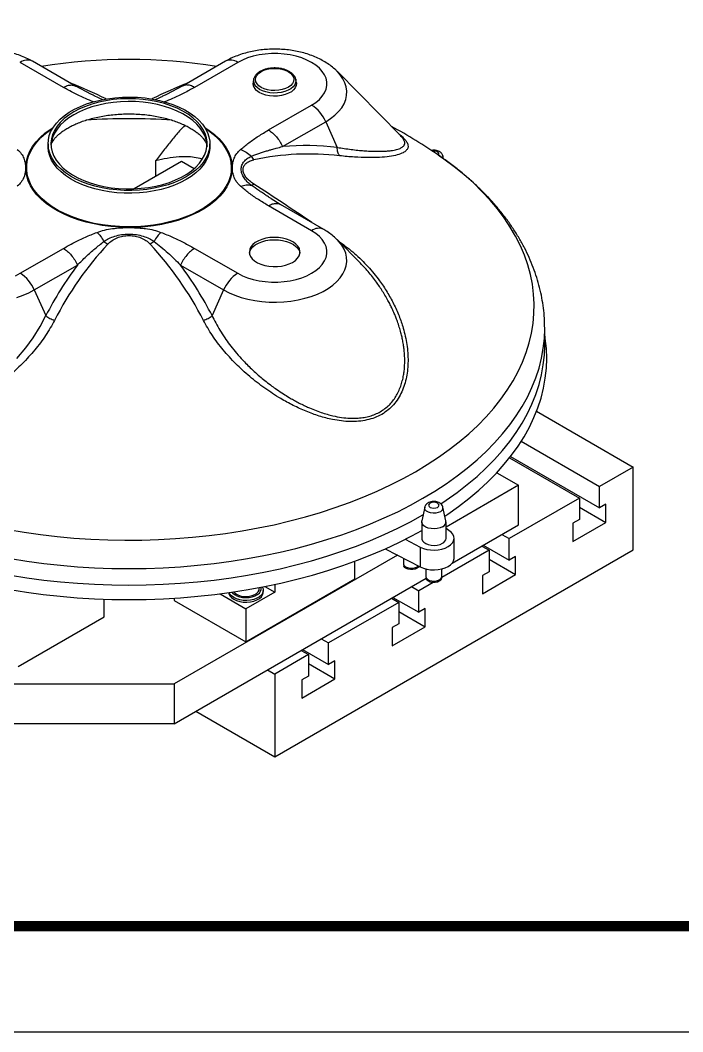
# Model space of a CAD drawing. Extents: x 0 to 2303, y 0 to 1485.
# Drawn here: x 386.6 to 543.4, y 0 to 239.4 of the extents above; entities that cross this region are included whole.
import ezdxf

# ---------------------------------------------------------------- set-up
doc = ezdxf.new("R2010")
doc.units = 0
doc.header["$LTSCALE"] = 10
doc.header["$MEASUREMENT"] = 0
doc.layers.get('0').update_dxf_attribs({"linetype": 'CONTINUOUS'})
doc.layers.add('FI', color=1, linetype='CONTINUOUS')

# ---------------------------------------------------------------- blocks, each defined once
blk = doc.blocks.new('A1G')
blk.add_lwpolyline([(0, 0), (841, 0), (841, 594), (0, 594)], close=True)
at = {"const_width": 1}
blk.add_lwpolyline([(25, 10), (831, 10), (831, 584), (25, 584)], close=True, dxfattribs=at)

msp = doc.modelspace()

# ---------------------------------------------------------------- linework, layer by layer
at = {"layer": 'FI'}
for p, q in [((396.7891, 223.49499), (386.57874, 229.38931)), ((399.67713, 223.7754), (389.4585, 229.67448)), ((435.18549, 229.67448), (424.96684, 223.77538)), ((438.06525, 229.38931), (427.85489, 223.495)), ((441.82698, 225.3996), (441.68643, 224.75382)), ((451.75768, 225.50974), (451.78538, 225.3996)), ((451.92593, 224.75382), (451.78538, 225.3996)), ((461.64634, 227.2188), (461.56739, 227.29794)), ((476.58507, 212.08251), (461.64634, 227.2188)), ((399.5825, 223.8014), (399.65159, 223.75229)), ((403.47484, 221.79191), (399.59339, 223.82004)), ((425.0506, 223.82004), (421.17478, 221.79439)), ((425.06148, 223.8014), (424.9924, 223.75229)), ((441.64618, 224.38248), (441.64618, 224.34329)), ((451.96618, 224.34329), (451.96618, 224.38248)), ((403.4944, 221.78462), (403.31654, 221.86754)), ((421.22231, 221.81702), (421.07502, 221.74774)), ((445.33674, 213.40294), (455.5471, 219.29726)), ((448.67309, 209.47132), (458.88346, 215.36564)), ((458.88346, 215.36564), (461.61495, 209.28408)), ((393.16999, 210.13871), (393.16999, 209.47525)), ((431.474, 209.47525), (431.474, 210.13871)), ((424.74445, 205.9618), (413.54004, 199.49364)), ((418.63504, 206.06776), (418.63504, 202.43492)), ((427.72289, 204.24238), (424.74445, 205.9618)), ((486.62539, 207.27786), (486.63738, 207.23017)), ((486.77823, 206.58301), (486.63738, 207.23017)), ((446.0318, 197.09594), (445.94418, 197.15365)), ((448.14126, 195.79397), (445.98974, 197.12357)), ((455.5471, 189.57472), (445.33673, 195.46904)), ((448.13471, 195.7722), (448.19922, 195.72634)), ((458.42687, 189.85989), (448.20822, 195.75899)), ((461.64634, 187.40421), (461.56626, 187.48448)), ((466.95579, 182.02454), (461.64634, 187.40421)), ((462.17527, 186.95815), (461.88963, 187.1577)), ((386.57874, 179.48267), (396.7891, 185.37699)), ((427.85489, 185.37699), (438.06526, 179.48267)), ((389.91509, 175.55105), (400.12546, 181.44537)), ((424.51853, 181.44537), (434.7289, 175.55105)), ((389.91509, 175.55105), (392.64658, 169.46949)), ((434.7289, 175.55105), (431.99741, 169.46949)), ((510.72199, 166.41672), (510.72195, 166.46973)), ((510.72199, 162.49732), (510.72199, 166.41672)), ((510.81512, 164.40639), (510.722, 165.01229)), ((508.79624, 146.84685), (531.65899, 133.64847)), ((505.17065, 139.73078), (523.68283, 129.04392)), ((502.41369, 135.83607), (518.93107, 126.30079)), ((502.62367, 136.1059), (523.68283, 123.94871)), ((499.3816, 132.29767), (504.50609, 129.33936)), ((531.65899, 133.64847), (523.68283, 129.04392)), ((531.65899, 114.05149), (531.65899, 133.64847)), ((504.50609, 129.33936), (487.36083, 119.44161)), ((504.50609, 119.93281), (504.50609, 129.33936)), ((523.68283, 123.94871), (523.68283, 129.04392)), ((518.93107, 126.30079), (502.29992, 116.69983)), ((518.93107, 126.30079), (518.93107, 121.20558)), ((525.21018, 124.83043), (523.68283, 123.94871)), ((525.21018, 120.5191), (525.21018, 124.83043)), ((482.32427, 124.11333), (481.62329, 120.89253)), ((487.33836, 120.89253), (486.63738, 124.11333)), ((518.93107, 124.14395), (525.21018, 120.5191)), ((481.60083, 120.68527), (481.60083, 116.76588)), ((487.36083, 116.76588), (487.36083, 120.68527)), ((488.81928, 110.87701), (504.50609, 119.93281)), ((518.93107, 121.20558), (517.40372, 120.32386)), ((517.40372, 116.01252), (525.21018, 120.5191)), ((517.40372, 120.32386), (517.40372, 116.01252)), ((488.05345, 118.61648), (487.36083, 119.06208)), ((500.60286, 117.67952), (502.29992, 116.69983)), ((477.71745, 116.54632), (481.27515, 114.70345)), ((489.28083, 112.0626), (489.28083, 116.76588)), ((495.8511, 114.93639), (497.54816, 113.9567)), ((496.1898, 115.13192), (502.29992, 111.60462)), ((502.29992, 111.60462), (502.29992, 116.69983)), ((475.86262, 112.80384), (423.04739, 82.31425)), ((446.80618, 65.067), (531.65899, 114.05149)), ((472.99545, 114.28903), (481.27515, 110.00017)), ((481.27515, 114.70345), (481.27515, 110.00017)), ((497.54816, 113.9567), (486.3609, 107.49843)), ((497.54816, 113.9567), (497.54816, 108.86149)), ((465.81321, 107.15918), (465.81321, 111.35331)), ((477.26601, 112.07689), (477.26601, 110.8079)), ((477.28099, 110.66972), (477.36497, 110.28388)), ((497.54816, 111.79986), (503.82727, 108.175)), ((503.82727, 112.48634), (502.29992, 111.60462)), ((503.82727, 108.175), (503.82727, 112.48634)), ((482.56083, 109.52295), (482.56083, 107.75127)), ((486.40083, 109.48086), (486.53456, 109.55807)), ((486.40083, 107.75127), (486.40083, 109.52295)), ((497.54816, 108.86149), (496.02081, 107.97977)), ((496.02081, 103.66843), (503.82727, 108.175)), ((496.02081, 107.97977), (496.02081, 103.66843)), ((423.04739, 72.9077), (482.64161, 107.31072)), ((440.01795, 92.2679), (465.81321, 107.15918)), ((444.46144, 105.37904), (446.80618, 104.02545)), ((446.80618, 105.86341), (446.80618, 104.02545)), ((479.21995, 105.33543), (480.91701, 104.35574)), ((484.29409, 106.30529), (480.91701, 104.35574)), ((482.5758, 107.61309), (482.65978, 107.22725)), ((486.30188, 107.22724), (486.38585, 107.61309)), ((433.87616, 103.65228), (440.01795, 100.10669)), ((446.80618, 104.02545), (440.01795, 100.10669)), ((443.13796, 104.80933), (443.13796, 105.12247)), ((443.57359, 105.13458), (443.55322, 105.20168)), ((444.09795, 104.02545), (444.09795, 104.41739)), ((480.91701, 99.26053), (480.91701, 104.35574)), ((406.48412, 98.22441), (406.48412, 102.37917)), ((423.04739, 102.61639), (423.04739, 102.0648)), ((423.04739, 102.0648), (440.01795, 92.2679)), ((476.16525, 101.61261), (459.5341, 92.01165)), ((474.46819, 102.5923), (476.16525, 101.61261)), ((474.80689, 102.78783), (480.91701, 99.26053)), ((476.16525, 101.61261), (476.16525, 96.5174)), ((386.11945, 86.46814), (406.48412, 98.22441)), ((440.01795, 100.10669), (440.01795, 92.2679)), ((476.16525, 99.45577), (482.44436, 95.83091)), ((482.44436, 100.14225), (480.91701, 99.26053)), ((482.44436, 95.83091), (482.44436, 100.14225)), ((476.16525, 96.5174), (474.6379, 95.63568)), ((474.6379, 91.32434), (482.44436, 95.83091)), ((474.6379, 95.63568), (474.6379, 91.32434)), ((457.83704, 92.99134), (459.5341, 92.01165)), ((459.5341, 86.91644), (459.5341, 92.01165)), ((454.78234, 89.26852), (446.80618, 84.66398)), ((453.08529, 90.24821), (454.78234, 89.26852)), ((453.42398, 90.44374), (459.5341, 86.91644)), ((454.78234, 89.26852), (454.78234, 84.17331)), ((454.78234, 87.11168), (461.06145, 83.48682)), ((461.06145, 87.79816), (459.5341, 86.91644)), ((461.06145, 83.48682), (461.06145, 87.79816)), ((445.10912, 85.64367), (446.80618, 84.66398)), ((446.80618, 84.66398), (446.80618, 65.067)), ((454.78234, 84.17331), (453.25499, 83.29159)), ((382.31804, 82.31425), (423.04739, 82.31425)), ((423.04739, 82.31425), (423.04739, 72.9077)), ((453.25499, 78.98025), (461.06145, 83.48682)), ((453.25499, 83.29159), (453.25499, 78.98025)), ((428.1358, 75.84518), (446.80618, 65.067)), ((423.04739, 72.9077), (382.31804, 72.9077))]:
    msp.add_line(p, q, dxfattribs=at)
at = {"layer": 'FI', "flags": 128}
for points in [[(455.5471, 219.29726), (456.53697, 219.94228), (457.38495, 220.65148), (458.07866, 221.41451), (458.60799, 222.22026), (458.96523, 223.05696), (459.14516, 223.91242), (459.14516, 224.77416), (458.96523, 225.62962), (458.60799, 226.46632), (458.07866, 227.27206), (457.38495, 228.03509), (456.53697, 228.74429), (455.5471, 229.38931), (454.42977, 229.96076), (453.20127, 230.45028), (451.87951, 230.85075), (450.48377, 231.15633), (449.03441, 231.36256), (447.55255, 231.46643), (446.05981, 231.46643), (444.57795, 231.36256), (443.12858, 231.15633), (441.73285, 230.85075), (440.41109, 230.45028), (439.18259, 229.96076), (438.06525, 229.38931)], [(442.63454, 224.31997), (442.36244, 224.80982), (442.26111, 225.32091), (442.33444, 225.83358), (442.57962, 226.32815), (442.98722, 226.7856), (443.54159, 227.18836), (444.22141, 227.52094), (445.00056, 227.77057), (445.8491, 227.92765), (446.73442, 227.98614), (447.6225, 227.94381), (448.47921, 227.80227), (449.27162, 227.56697), (449.96929, 227.24694), (450.5454, 226.85449), (450.97782, 226.40469), (451.24992, 225.91484), (451.35125, 225.40375), (451.27792, 224.89108), (451.03274, 224.39651), (450.62513, 223.93906), (450.07077, 223.5363), (449.39095, 223.20372), (448.6118, 222.95409), (447.76326, 222.79701), (446.87793, 222.73851), (445.98986, 222.78085), (445.13315, 222.92239), (444.34073, 223.15769), (443.64307, 223.47772), (443.06695, 223.87017), (442.63454, 224.31997)], [(441.82698, 225.3996), (441.84116, 225.45967), (441.87756, 225.58384)], [(451.78538, 225.3996), (451.82073, 225.15108), (451.7712, 224.61724), (451.55259, 224.09774), (451.17234, 223.61027), (450.64341, 223.17144), (449.98381, 222.79619), (449.216, 222.4973), (448.36612, 222.28494), (447.46313, 222.16635), (446.53776, 222.14557), (445.62153, 222.2233), (444.74564, 222.3969), (443.93992, 222.66045), (443.23181, 223.00498), (442.64542, 223.41876), (442.20072, 223.88769)], [(458.88346, 215.36564), (460.04333, 216.10676), (461.06737, 216.91182), (461.94507, 217.77256), (462.66743, 218.68014), (463.22703, 219.62526), (463.61813, 220.59821), (463.83672, 221.589), (463.88055, 222.58748), (463.74917, 223.5834), (463.44394, 224.56653), (462.96798, 225.5268), (462.32617, 226.45434), (461.64634, 227.2188)], [(451.92593, 224.75382), (451.96228, 224.49829), (451.91135, 223.94938), (451.68656, 223.41521), (451.29559, 222.91399), (450.75173, 222.46277), (450.07351, 222.07693), (449.28402, 221.7696), (448.41016, 221.55125), (447.48167, 221.42931), (446.53018, 221.40794), (445.58809, 221.48786), (444.68748, 221.66636), (443.85902, 221.93735), (443.13092, 222.29161), (442.52798, 222.71707), (442.07073, 223.19924)], [(425.8645, 202.32079), (424.53686, 201.62306), (423.10187, 201.00017), (421.57214, 200.45758), (419.96112, 200.00007), (418.28298, 199.63167), (416.55244, 199.3556), (414.78473, 199.17429), (412.99538, 199.08933), (411.20011, 199.10148), (409.41469, 199.21063), (407.65483, 199.41581), (405.93598, 199.71522), (404.27326, 200.10624), (402.68126, 200.58542), (401.17398, 201.14856), (399.76468, 201.7907), (398.46574, 202.50621), (397.28856, 203.28879), (396.24349, 204.13157), (395.33972, 205.02713), (394.5852, 205.96763), (393.98655, 206.94477), (393.54903, 207.94998), (393.27648, 208.97443), (393.17131, 210.00911), (393.23444, 211.04493), (393.46531, 212.07278), (393.86189, 213.08364), (394.4207, 214.06862), (395.13682, 215.01906), (396.00397, 215.92662), (397.01453, 216.7833), (398.1596, 217.5816), (399.42914, 218.31449), (400.81198, 218.97553), (402.29597, 219.55891), (403.86806, 220.0595), (405.51446, 220.47291), (407.22067, 220.79551), (408.97172, 221.02445), (410.75221, 221.15773), (412.5465, 221.19417), (414.33881, 221.13345), (416.1134, 220.97612), (417.85467, 220.72354), (419.54732, 220.37795), (421.17647, 219.94237), (422.72781, 219.42063), (424.1877, 218.81733), (425.54331, 218.13776), (426.78274, 217.38789), (427.89508, 216.57432), (428.87057, 215.70419), (429.70063, 214.78515), (430.37796, 213.82528), (430.89662, 212.83301), (431.25204, 211.81706), (431.44111, 210.78637), (431.46215, 209.74998), (431.315, 208.71701), (431.00092, 207.69653), (430.5227, 206.69751), (429.88453, 205.72874), (429.09202, 204.79872), (428.15214, 203.91563), (427.07314, 203.08722), (425.8645, 202.32079)], [(399.25466, 217.68232), (398.05448, 216.91904), (396.98752, 216.09246), (396.06373, 215.21028), (395.29174, 214.28076), (394.67875, 213.31256), (394.2305, 212.31473), (393.95116, 211.29657), (393.84335, 210.26762), (393.90806, 209.23745), (394.1447, 208.2157), (394.55106, 207.21191), (395.12333, 206.23544), (395.85619, 205.29542), (396.74279, 204.40061), (397.77484, 203.55938), (398.94272, 202.77959), (400.23552, 202.0685), (401.64116, 201.43276), (403.14653, 200.8783), (404.73757, 200.41031), (406.39942, 200.03315), (408.11657, 199.75035), (409.87298, 199.56453), (411.65226, 199.47744), (413.43779, 199.4899), (415.2129, 199.60178), (416.96103, 199.81204), (418.66583, 200.11872), (420.31141, 200.51895), (421.8824, 201.009), (423.36412, 201.58429), (424.74274, 202.23945), (426.0054, 202.96837), (427.14029, 203.76423), (428.13683, 204.61961), (428.98572, 205.52652), (429.67901, 206.47649), (430.21025, 207.46066), (430.57448, 208.46983), (430.76828, 209.49458), (430.78985, 210.52534), (430.639, 211.5525), (430.31713, 212.56646), (429.82724, 213.55774), (429.1739, 214.51711), (428.36323, 215.4356), (427.40278, 216.30463), (426.30153, 217.11609), (425.06976, 217.8624), (423.71896, 218.5366), (422.26175, 219.1324), (420.71174, 219.64422), (419.08339, 220.06729), (417.39192, 220.39766), (415.65311, 220.63224), (413.8832, 220.76885), (412.09871, 220.80621), (410.3163, 220.74397), (408.55262, 220.58271), (406.82414, 220.32394), (405.14699, 219.97007), (403.53683, 219.52441), (402.00869, 218.99112), (400.57684, 218.37517), (399.25466, 217.68232)], [(430.79306, 209.80698), (430.78985, 209.86189), (430.639, 210.88904), (430.31713, 211.903), (429.82724, 212.89429), (429.1739, 213.85365), (428.36323, 214.77214), (427.40278, 215.64117), (426.30153, 216.45263), (425.06976, 217.19894), (423.71896, 217.87315), (422.26175, 218.46894), (420.71174, 218.98076), (419.08339, 219.40383), (417.39192, 219.7342), (415.65311, 219.96878), (413.8832, 220.10539), (412.09871, 220.14275), (410.3163, 220.08051), (408.55262, 219.91925), (406.82414, 219.66048), (405.14699, 219.30661), (403.53683, 218.86095), (402.00869, 218.32766), (400.57684, 217.71171), (399.25466, 217.01887)], [(399.25466, 217.01887), (398.05448, 216.25558), (396.98752, 215.429), (396.06373, 214.54683), (395.29174, 213.6173), (394.67875, 212.6491), (394.2305, 211.65127), (393.95116, 210.63312), (393.85093, 209.80698)], [(430.25093, 214.0264), (431.31737, 213.31592), (432.53789, 212.36718), (433.61662, 211.36281), (434.54598, 210.30986), (435.31945, 209.2157), (435.93161, 208.08802), (436.37817, 206.93472), (436.65599, 205.76389), (436.76313, 204.58375), (436.69883, 203.40258), (436.46354, 202.22865), (436.05892, 201.0702), (435.4878, 199.93537), (434.75419, 198.8321), (433.86323, 197.76814), (432.82118, 196.75095), (431.63534, 195.78766), (430.31403, 194.88504), (428.86652, 194.04941), (427.30296, 193.28663), (425.63432, 192.60206), (423.87231, 192.0005), (422.02927, 191.48616), (420.11815, 191.06266), (418.15234, 190.73296), (416.14564, 190.49937), (414.11212, 190.36354), (412.06604, 190.32642), (410.02175, 190.38827), (407.9936, 190.54865), (405.99582, 190.80645), (404.0424, 191.15984), (402.14706, 191.60636), (400.32309, 192.14287), (398.58328, 192.7656), (396.93985, 193.4702), (395.4043, 194.25171), (393.98742, 195.10466), (392.69915, 196.02305), (391.54852, 197.00047), (390.54359, 198.03003), (389.69143, 199.10453), (388.998, 200.21642), (388.46817, 201.35792), (388.10566, 202.521), (387.91301, 203.69751), (387.89158, 204.87921), (388.0415, 206.05779), (388.36174, 207.225), (388.85004, 208.37265), (389.50298, 209.49269), (390.31597, 210.57725), (391.28333, 211.61874), (392.39825, 212.60985), (393.65293, 213.54362), (394.39306, 214.0264)], [(430.40956, 213.7733), (431.14881, 213.27098), (432.3585, 212.33066), (433.42766, 211.3352), (434.34877, 210.29159), (435.11538, 209.20714), (435.72211, 208.08947), (436.16471, 206.9464), (436.44006, 205.78597), (436.54625, 204.6163), (436.48252, 203.4456), (436.24932, 202.28209), (435.84829, 201.13393), (435.28224, 200.00916), (434.55514, 198.91568), (433.67209, 197.86116), (432.63928, 196.853), (431.46396, 195.89826), (430.15438, 195.00365), (428.71971, 194.17543), (427.17003, 193.41943), (425.51619, 192.74093), (423.76981, 192.1447), (421.94313, 191.63493), (420.04897, 191.21518), (418.10061, 190.88841), (416.11171, 190.6569), (414.09623, 190.52228), (412.06831, 190.48548), (410.04217, 190.54678), (408.03201, 190.70574), (406.05195, 190.96125), (404.11587, 191.31151), (402.23735, 191.75406), (400.42956, 192.28581), (398.7052, 192.90302), (397.07634, 193.60136), (395.55442, 194.37594), (394.15012, 195.22132), (392.87327, 196.13157), (391.73285, 197.1003), (390.73684, 198.12073), (389.89224, 199.1857), (389.20497, 200.28772), (388.67984, 201.41909), (388.32055, 202.57185), (388.12961, 203.73792), (388.10837, 204.90913), (388.25696, 206.07726), (388.57435, 207.23411), (389.05832, 208.37157), (389.70546, 209.48167), (390.51125, 210.55661), (391.47002, 211.58886), (392.57505, 212.57117), (393.81859, 213.49666), (394.23444, 213.7733)], [(425.8645, 201.65733), (424.53686, 200.9596), (423.10187, 200.33671), (421.57214, 199.79412), (419.96112, 199.33662), (418.28298, 198.96821), (416.55244, 198.69214), (414.78473, 198.51083), (412.99538, 198.42588), (411.20011, 198.43803), (409.41469, 198.54717), (407.65483, 198.75235), (405.93598, 199.05177), (404.27326, 199.44278), (402.68126, 199.92197), (401.17398, 200.4851), (399.76468, 201.12725), (398.46574, 201.84275), (397.28856, 202.62533), (396.24349, 203.46811), (395.33972, 204.36368), (394.5852, 205.30417), (393.98655, 206.28131), (393.54903, 207.28652), (393.27648, 208.31097), (393.17131, 209.34565), (393.17, 209.47631)], [(431.47398, 209.48596), (431.46215, 209.08652), (431.315, 208.05355), (431.00092, 207.03307), (430.5227, 206.03405), (429.88453, 205.06528), (429.09202, 204.13526), (428.15214, 203.25217), (427.07314, 202.42376), (425.8645, 201.65733)], [(485.69257, 207.83684), (485.52388, 208.09575), (485.1964, 208.29769), (484.75998, 208.41192), (484.28106, 208.42103), (484.1279, 208.40057)], [(383.64278, 118.85839), (387.50021, 118.21143), (391.40119, 117.65829), (395.33886, 117.19994), (399.30632, 116.83718), (403.29664, 116.57065), (407.30276, 116.40082), (411.31771, 116.32798), (415.33441, 116.35226), (419.34583, 116.47363), (423.34493, 116.69186), (427.32468, 117.00657), (431.27812, 117.41721), (435.1983, 117.92307), (439.07836, 118.52325), (442.91147, 119.2167), (446.69092, 120.00221), (450.41006, 120.87839), (454.0624, 121.84371), (457.64151, 122.89648), (461.1411, 124.03485), (464.55505, 125.25682), (467.87738, 126.56025), (471.10223, 127.94284), (474.22397, 129.40219), (477.23711, 130.93572), (480.13636, 132.54074), (482.91665, 134.21445), (485.57309, 135.9539), (488.10102, 137.75604), (490.49601, 139.61771), (492.75385, 141.53564), (494.8706, 143.50647), (496.84252, 145.52675), (498.66617, 147.59292), (500.33833, 149.70137), (501.85609, 151.84839), (503.21678, 154.03022), (504.418, 156.24302), (505.45766, 158.48293), (506.33392, 160.746), (507.04526, 163.02827), (507.59042, 165.32574), (507.96844, 167.63437), (508.17867, 169.95011), (508.22074, 172.26891), (508.09456, 174.58668), (507.80037, 176.89937), (507.33868, 179.20293), (506.71029, 181.4933), (505.91632, 183.76647), (504.95815, 186.01845), (503.83746, 188.2453), (502.55622, 190.4431), (501.11669, 192.608), (499.52138, 194.7362), (497.77308, 196.82397), (495.87488, 198.86764), (493.8301, 200.86363), (491.64233, 202.80844), (489.3154, 204.69866), (486.8534, 206.53096), (485.80343, 207.26645)], [(485.5803, 207.40564), (485.67678, 207.56036), (485.69257, 207.83684)], [(486.63738, 207.23017), (486.63813, 206.92079), (486.5715, 206.73065)], [(438.06526, 179.48267), (439.18259, 178.91123), (440.41109, 178.4217), (441.73285, 178.02123), (443.12858, 177.71565), (444.57795, 177.50943), (446.05981, 177.40555), (447.55255, 177.40555), (449.03441, 177.50943), (450.48377, 177.71565), (451.87951, 178.02123), (453.20127, 178.4217), (454.42977, 178.91123), (455.5471, 179.48267), (456.53697, 180.12769), (457.38495, 180.83689), (458.07866, 181.59992), (458.60799, 182.40567), (458.96523, 183.24237), (459.14516, 184.09783), (459.14516, 184.95957), (458.96523, 185.81503), (458.60799, 186.65173), (458.07866, 187.45747), (457.38495, 188.2205), (456.53697, 188.9297), (455.5471, 189.57472)], [(434.7289, 175.55105), (436.0127, 174.88147), (437.40726, 174.2903), (438.89827, 173.78361), (440.47041, 173.36661), (442.10758, 173.04356), (443.79296, 172.81778), (445.50926, 172.69159), (447.23885, 172.66629), (448.96402, 172.74213), (450.66705, 172.91834), (452.33045, 173.19311), (453.93717, 173.56361), (455.47071, 174.02605), (456.91535, 174.57568), (458.25625, 175.20687), (459.47966, 175.91313), (460.57302, 176.68721), (461.52511, 177.52118), (462.32617, 178.40648), (462.96797, 179.33402), (463.44394, 180.29428), (463.74917, 181.27742), (463.88055, 182.27333), (463.83672, 183.27181), (463.61813, 184.26261), (463.22703, 185.23556), (462.66743, 186.18067), (461.94507, 187.08825), (461.64634, 187.40421)], [(451.04882, 182.07947), (451.7048, 182.52862), (452.21986, 183.03531), (452.57918, 183.58496), (452.77242, 184.16176), (452.79402, 184.74912), (452.64336, 185.33014), (452.32477, 185.88809), (451.84743, 186.40695), (451.22506, 186.87177), (450.47557, 187.26918), (449.62051, 187.58775), (448.68449, 187.81832), (447.69443, 187.95426), (446.67883, 187.99164), (445.66688, 187.92941), (444.68771, 187.76934), (443.76949, 187.51604), (442.93863, 187.17681), (442.21902, 186.76139), (441.63138, 186.28174), (441.19261, 185.75166), (440.91534, 185.1864), (440.80753, 184.60221), (440.87229, 184.01592), (441.10776, 183.44437), (441.50716, 182.90402), (442.05901, 182.4104), (442.74742, 181.97773), (443.5526, 181.61844), (444.45138, 181.34288), (445.41789, 181.15896), (446.42435, 181.07199), (447.4418, 181.08446), (448.44095, 181.19601), (449.39308, 181.40344), (450.27078, 181.70078), (451.04882, 182.07947)], [(440.82503, 184.25434), (440.91534, 184.63768), (441.19261, 185.20295), (441.63138, 185.73303), (442.21902, 186.21267), (442.93863, 186.62809), (443.76949, 186.96733), (444.68771, 187.22062), (445.66688, 187.38069), (446.67883, 187.44293), (447.69443, 187.40554), (448.68449, 187.26961), (449.62051, 187.03904), (450.47557, 186.72046), (451.22506, 186.32305), (451.84743, 185.85823), (452.32477, 185.33938), (452.64336, 184.78142), (452.78732, 184.25434)], [(385.4614, 178.91123), (386.57874, 179.48267)], [(385.74573, 173.78361), (387.23673, 174.2903), (388.63128, 174.88147), (389.91509, 175.55105)], [(385.74421, 159.32002), (387.87258, 161.81331), (389.66672, 164.24645), (391.32561, 166.89931), (392.64658, 169.46949), (392.64658, 169.46949)], [(481.9013, 126.24944), (484.71723, 127.94366), (487.40947, 129.70362), (489.97342, 131.5263), (492.40471, 133.40859), (494.69918, 135.34727), (496.8529, 137.33903), (498.86221, 139.38047), (500.72367, 141.46811), (502.43409, 143.59836), (503.99056, 145.76761), (505.39041, 147.97213), (506.63126, 150.20816), (507.71098, 152.47189), (508.62773, 154.75944), (509.37995, 157.0669), (509.96634, 159.39034), (510.38591, 161.72579), (510.63794, 164.06925), (510.72199, 166.41672)], [(487.09502, 122.01059), (487.77575, 122.46962), (490.35221, 124.30119), (492.79536, 126.19266), (495.10102, 128.14079), (497.26525, 130.14228), (499.28436, 132.19368), (501.15489, 134.29149), (502.87366, 136.43214), (504.43772, 138.61197), (505.84441, 140.82724), (507.09131, 143.07418), (508.17629, 145.34895), (509.09752, 147.64766), (509.8534, 149.96638), (510.44266, 152.30115), (510.86427, 154.64799), (511.11753, 157.00288), (511.20199, 159.36181), (511.11753, 161.72073), (510.86427, 164.07562), (510.81512, 164.40639)], [(486.14518, 124.93946), (487.40947, 125.78422), (489.97342, 127.6069), (492.40471, 129.48919), (494.69918, 131.42787), (496.8529, 133.41963), (498.86221, 135.46108), (500.72367, 137.54871), (502.43409, 139.67897), (503.99056, 141.84821), (505.39041, 144.05273), (506.63126, 146.28877), (507.71098, 148.55249), (508.62773, 150.84004), (509.37995, 153.14751), (509.96634, 155.47095), (510.38591, 157.80639), (510.63794, 160.14985), (510.72199, 162.49732)], [(384.24491, 111.97314), (388.16622, 111.34983), (392.1288, 110.8206), (396.12588, 110.38635), (400.15064, 110.04784), (404.19619, 109.80562), (408.25561, 109.66013), (412.32199, 109.61161), (416.38837, 109.66013), (420.44781, 109.80562), (424.49335, 110.04784), (428.5181, 110.38635), (432.51519, 110.8206), (436.47777, 111.34983), (440.39908, 111.97314), (444.27243, 112.68946), (448.09118, 113.49758), (451.84882, 114.39611), (455.53894, 115.38352), (459.15522, 116.45811), (462.69149, 117.61806), (466.14169, 118.86138), (469.49995, 120.18595), (472.76053, 121.5895), (475.91784, 123.06964), (478.9665, 124.62384), (481.9013, 126.24944)], [(485.34922, 124.10336), (485.61544, 124.33336), (485.70892, 124.60467), (485.61544, 124.87598), (485.34922, 125.10598), (484.9508, 125.25967), (484.48083, 125.31363), (484.01085, 125.25967), (483.61243, 125.10598), (483.34621, 124.87598), (483.25273, 124.60467), (483.34622, 124.33336), (483.61243, 124.10336), (484.01085, 123.94967), (484.48083, 123.8957), (484.9508, 123.94967), (485.34922, 124.10336)], [(384.24491, 108.05374), (388.16622, 107.43043), (392.1288, 106.9012), (396.12588, 106.46696), (400.15064, 106.12844), (404.19619, 105.88623), (408.25561, 105.74074), (412.32199, 105.69221), (416.38837, 105.74074), (420.44781, 105.88623), (424.49335, 106.12844), (428.5181, 106.46696), (432.51519, 106.9012), (436.47777, 107.43043), (440.39908, 108.05374), (444.27243, 108.77007), (448.09118, 109.57819), (451.84882, 110.47672), (455.53894, 111.46412), (459.15522, 112.53872), (462.69149, 113.69867), (466.14169, 114.94199), (469.49995, 116.26655), (472.76053, 117.67011), (475.91784, 119.15025), (478.9665, 120.70444), (481.9013, 122.33004), (481.94117, 122.35307)], [(486.01773, 123.06968), (485.52248, 122.85565), (484.94284, 122.73084), (484.32577, 122.70537), (483.72126, 122.78128), (483.17829, 122.95244), (482.74084, 123.20497), (482.44436, 123.51842), (482.31285, 123.8674), (482.32427, 124.11333)], [(486.5173, 119.50964), (485.94687, 119.25421), (485.28432, 119.0887), (484.57129, 119.0235), (483.85258, 119.06272), (483.17333, 119.2039), (482.57625, 119.43815), (482.09884, 119.75076), (481.77109, 120.12209), (481.61361, 120.52881), (481.62329, 120.89253)], [(384.10795, 104.65265), (388.04839, 104.0263), (392.03031, 103.49449), (396.04688, 103.05812), (400.09126, 102.71795), (404.15655, 102.47456), (408.23578, 102.32836), (412.32199, 102.2796), (416.40821, 102.32836), (420.48744, 102.47456), (424.55272, 102.71795), (428.59711, 103.05812), (432.61369, 103.49449), (436.5956, 104.02629), (440.53604, 104.65265), (444.42828, 105.37247), (448.26567, 106.18453), (452.04164, 107.08744), (455.74975, 108.07967), (459.38367, 109.1595), (462.93719, 110.32511), (466.40423, 111.57449), (469.77887, 112.90552), (473.05535, 114.31592), (476.22807, 115.80328), (479.2916, 117.36506), (481.60083, 118.63254)], [(481.27515, 114.70345), (482.00586, 114.39165), (482.82528, 114.16493), (483.70402, 114.03142), (484.6106, 113.99591), (485.51254, 114.05966), (486.37749, 114.22039), (487.17448, 114.47235), (487.87494, 114.8065), (488.45376, 115.21086), (488.89021, 115.67095), (489.16864, 116.17029), (489.27907, 116.69096), (489.21755, 117.21432), (488.98628, 117.72161), (488.59356, 118.19464), (488.05345, 118.61648)], [(481.60083, 116.76588), (481.61361, 116.60941), (481.77109, 116.2027), (482.09884, 115.83136), (482.57625, 115.51875), (483.17333, 115.2845), (483.85258, 115.14333), (484.57129, 115.10411), (485.28432, 115.1693), (485.94687, 115.33482), (486.5173, 115.59025)], [(477.26601, 110.8079), (477.29145, 110.62808), (477.46743, 110.31369), (477.79612, 110.04322), (478.2483, 109.84069), (478.78381, 109.7241), (479.35505, 109.70381), (479.91127, 109.78162), (480.40305, 109.95063), (480.78669, 110.1958), (480.82689, 110.23237)], [(480.96694, 110.15983), (480.8501, 109.96904), (480.52942, 109.69405), (480.07724, 109.48973), (479.53782, 109.37607), (478.96396, 109.36421), (478.41183, 109.4553), (477.93549, 109.64043), (477.58156, 109.90147), (477.38468, 110.21287), (477.36497, 110.28388)], [(481.27515, 110.00017), (482.00586, 109.68837), (482.82528, 109.46166), (483.70402, 109.32815), (484.6106, 109.29263), (485.51254, 109.35639), (486.37749, 109.51712), (487.17448, 109.76908), (487.87494, 110.10322), (488.45376, 110.50759), (488.89021, 110.96768), (489.16864, 111.46701), (489.27907, 111.98768), (489.28083, 112.0626)], [(482.56083, 107.75127), (482.5729, 107.62716), (482.72103, 107.30803), (483.02552, 107.02828), (483.45933, 106.81276), (483.98389, 106.68064), (484.55262, 106.64365), (485.11496, 106.70507), (485.62096, 106.85945), (486.02566, 107.09308), (486.29308, 107.38519), (486.39949, 107.70982), (486.40083, 107.75127)], [(486.30188, 107.22724), (486.29359, 107.19358), (486.11615, 106.87831), (485.77863, 106.61013), (485.31407, 106.41528), (484.76794, 106.31284), (484.19372, 106.31284), (483.64759, 106.41528), (483.18303, 106.61013), (482.84551, 106.87831), (482.66806, 107.19358), (482.65978, 107.22725)], [(435.94117, 103.932), (435.98823, 103.65684), (436.20904, 103.18123), (436.59633, 102.74251), (437.13315, 102.35987), (437.79606, 102.05002), (438.55607, 101.8265), (439.37997, 101.69909), (440.23176, 101.67336), (441.0742, 101.75042), (441.87048, 101.9269), (442.5858, 102.19511), (443.18888, 102.54331), (443.65339, 102.95629), (443.959, 103.416), (444.09237, 103.90234), (444.09795, 104.02545)], [(443.83102, 105.25533), (444.04768, 104.786), (444.09237, 104.29428), (443.959, 103.80794), (443.65339, 103.34823), (443.18888, 102.93526), (442.5858, 102.58705), (441.87048, 102.31884), (441.0742, 102.14236), (440.23176, 102.0653), (439.37997, 102.09103), (438.55607, 102.21844), (437.79606, 102.44196), (437.13315, 102.75181), (436.59633, 103.13445), (436.20904, 103.57317), (436.02142, 103.94341)], [(436.67513, 104.03794), (436.82834, 103.8457), (437.26174, 103.4724), (437.82403, 103.16161), (438.4889, 102.92787), (439.22526, 102.7821), (439.9987, 102.73112), (440.77303, 102.77732), (441.51206, 102.91853), (442.18122, 103.14816), (442.74923, 103.45546), (443.18953, 103.82606), (443.48153, 104.24264), (443.61158, 104.68572), (443.57359, 105.13458)], [(440.0969, 103.00877), (440.81406, 103.06781), (441.48831, 103.22075), (442.08329, 103.45932), (442.56692, 103.77067), (442.91314, 104.13801), (443.10328, 104.54155), (443.13796, 104.80933)]]:
    msp.add_lwpolyline(points, dxfattribs=at)
at = {"layer": 'FI'}
for centre, radius, start, end in [((388.25454, 227.14987), 2.79704, 64.5146304, 126.8079144), ((412.32199, 100.5114), 129.6, 80.7958531, 99.2041469), ((436.38946, 227.14989), 2.79702, 53.1918883, 115.4862769), ((443.62053, 225.04082), 1.82909, 168.6879858, 219.0824816), ((350.17909, 105.4139), 128.51223, 63.8173347, 68.0273336), ((474.46416, 105.41555), 128.51042, 111.9726368, 116.182695), ((443.53061, 224.38492), 1.88072, 168.6879592, 219.082528), ((450.88037, 211.95568), 8.69926, 23.0779326, 57.557616), ((412.32198, 46.38539), 169.66791, 86.5478079, 93.443979), ((412.32199, 100.5114), 129.6, 55.4596593, 61.3584799), ((454.19662, 143.89586), 65.80767, 83.5274401, 94.814756), ((454.93954, 144.09152), 63.6182, 83.4692271, 101.8631785), ((114.20262, -309.47649), 606.23838, 55.72283099, 57.28380677), ((457.22289, 187.33533), 2.79699, 64.5094958, 126.8082418), ((466.65479, 131.52492), 80.82403, 137.2229318, 152.8968566), ((357.98927, 131.52494), 80.82397, 27.1031472, 42.7770838), ((468.5317, 130.40283), 85.35077, 143.2708818, 152.7599939), ((356.11309, 130.40332), 85.34984, 27.23996, 36.7291762), ((381.91201, 172.14109), 8.69926, 23.0779326, 57.557616), ((442.73199, 172.14108), 8.69928, 122.4423869, 156.9220372), ((485.66701, 123.98369), 0.97899, 290.9926704, 7.6094794), ((486.02392, 120.73777), 1.32352, 291.8870075, 6.7151014), ((485.97812, 116.86755), 1.38644, 292.885788, 355.7944097), ((439.71953, 106.51067), 3.52218, 223.0231556, 276.1505538)]:
    msp.add_arc(centre, radius, start, end, dxfattribs=at)
for points, knots in [([(389.4585, 229.67448), (389.20346, 229.81666), (388.50442, 230.20635), (387.29138, 230.76245), (385.80851, 231.31558), (384.2625, 231.76631), (382.66889, 232.11571), (381.0409, 232.36306), (379.39094, 232.5087), (377.73034, 232.55286), (376.07018, 232.49558), (374.42136, 232.33666), (372.79459, 232.07558), (371.20033, 231.71136), (369.64908, 231.2424), (368.15247, 230.66638), (366.72268, 229.98189), (365.38025, 229.18528), (364.15576, 228.308), (363.44581, 227.64047), (363.10317, 227.31829)], [0, 0, 0, 0, 0.032695533, 0.089613624, 0.146525539, 0.2033568, 0.259981902, 0.316383897, 0.372612452, 0.42875447, 0.484916297, 0.54119204, 0.597684818, 0.654512849, 0.711782297, 0.769567662, 0.82787506, 0.886586603, 0.945262376, 1, 1, 1, 1]), ([(461.53436, 227.31122), (461.44267, 227.40778), (461.03783, 227.83415), (460.20505, 228.50857), (459.03416, 229.33441), (457.73997, 230.07405), (456.34688, 230.72724), (454.86972, 231.2843), (453.32745, 231.74159), (451.73628, 232.09716), (450.11006, 232.3508), (448.46111, 232.50268), (446.80085, 232.55307), (445.14034, 232.50202), (443.49052, 232.34935), (441.86208, 232.09461), (440.26558, 231.73669), (438.71115, 231.27445), (437.21163, 230.70422), (436.0434, 230.15598), (435.38767, 229.78796), (435.18549, 229.67448)], [0, 0, 0, 0, 0.015578238, 0.068783665, 0.123453368, 0.179303249, 0.235909124, 0.292817245, 0.349654779, 0.406290298, 0.462701464, 0.51893488, 0.575075727, 0.631229489, 0.687492231, 0.743964544, 0.800765034, 0.85800118, 0.915750069, 0.974023416, 1, 1, 1, 1]), ([(451.74151, 225.52686), (451.73526, 225.56188), (451.69667, 225.778), (451.48328, 226.15186), (451.10713, 226.62911), (450.5886, 227.05634), (449.95515, 227.42427), (449.22199, 227.71906), (448.41582, 227.93136), (447.56248, 228.05555), (446.68739, 228.08894), (445.81586, 228.03084), (444.97295, 227.88249), (444.1825, 227.64684), (443.46782, 227.32788), (442.84783, 226.93132), (442.35484, 226.46219), (442.02896, 226.01661), (441.938, 225.71683), (441.90605, 225.61153)], [0, 0, 0, 0, 0.011422728, 0.070496896, 0.130967985, 0.193383006, 0.257160512, 0.321421849, 0.385592416, 0.449604182, 0.513517633, 0.577436135, 0.64145267, 0.705677169, 0.770229054, 0.83517977, 0.900383877, 0.965010105, 1, 1, 1, 1]), ([(396.7891, 223.49499), (397.11572, 223.65826), (397.76895, 223.9848), (398.67818, 224.08023), (399.29818, 224.015), (399.5471, 223.828), (399.5825, 223.8014)], [0, 0, 0, 0, 0.315874894, 0.631749898, 0.947625022, 1, 1, 1, 1]), ([(403.94961, 220.02878), (403.2998, 220.2902), (401.69004, 220.9378), (399.2992, 222.09922), (397.62291, 223.03134), (396.7891, 223.49499)], [0, 0, 0, 0, 0.253848689, 0.628853654, 1, 1, 1, 1]), ([(427.85489, 223.495), (427.02432, 223.03345), (425.3509, 222.10354), (422.96377, 220.941), (421.35093, 220.29266), (420.69843, 220.03037)], [0, 0, 0, 0, 0.369786342, 0.745037739, 1, 1, 1, 1]), ([(427.85489, 223.495), (427.52827, 223.65826), (426.87504, 223.9848), (425.96581, 224.08023), (425.34581, 224.01499), (425.09689, 223.828), (425.06148, 223.8014)], [0, 0, 0, 0, 0.315873392, 0.631747087, 0.94762037, 1, 1, 1, 1]), ([(406.14363, 220.57115), (405.67526, 220.78045), (404.76948, 221.18521), (403.90962, 221.58943), (403.4944, 221.78462)], [0, 0, 0, 0, 0.517096671, 1, 1, 1, 1]), ([(421.07502, 221.74774), (421.06787, 221.74438), (420.9239, 221.67664), (420.53282, 221.49409), (419.68948, 221.10285), (418.95919, 220.77628), (418.48587, 220.56462)], [0, 0, 0, 0, 0.008539024, 0.172039119, 0.463370027, 1, 1, 1, 1]), ([(397.82286, 213.85424), (397.99935, 213.95367), (398.51276, 214.24291), (399.4536, 214.70395), (400.67525, 215.21791), (402.00197, 215.68872), (403.42152, 216.10846), (404.92252, 216.46972), (406.49177, 216.76638), (408.11534, 216.99342), (409.77859, 217.1471), (411.46639, 217.2248), (413.16334, 217.22514), (414.85365, 217.14796), (416.52155, 216.99433), (418.15146, 216.76661), (419.72838, 216.46839), (421.23785, 216.1045), (422.6661, 215.68112), (424.00035, 215.20572), (425.22902, 214.68713), (426.34209, 214.1355), (427.33146, 213.56226), (428.1914, 212.97995), (428.91896, 212.402), (429.51403, 211.84271), (429.98036, 211.31637), (430.3261, 210.83613), (430.56447, 210.41175), (430.71169, 210.04698), (430.78991, 209.73901), (430.7969, 209.56745), (430.80058, 209.47728)], [0, 0, 0, 0, 0.017092799, 0.049723427, 0.082578788, 0.115703057, 0.149086727, 0.182706479, 0.21653051, 0.250522291, 0.28464267, 0.318851069, 0.353106531, 0.387367795, 0.42158013, 0.455702402, 0.489694012, 0.523515472, 0.557129304, 0.590501961, 0.623606664, 0.656427968, 0.688968338, 0.721257764, 0.75336769, 0.785431117, 0.817599962, 0.850176296, 0.883660834, 0.918885641, 0.957363477, 1, 1, 1, 1]), ([(393.90438, 209.92123), (393.93548, 210.02485), (393.99604, 210.22661), (394.18925, 210.62088), (394.48124, 211.07703), (394.89574, 211.59232), (395.44846, 212.15511), (396.12966, 212.73387), (396.91314, 213.30635), (397.52627, 213.67562), (397.82286, 213.85424)], [0, 0, 0, 0, 0.136319628, 0.265450142, 0.387301428, 0.516141013, 0.640678154, 0.763324949, 0.885515404, 1, 1, 1, 1]), ([(425.54281, 214.51701), (425.12303, 214.07479), (424.03531, 212.92891), (422.35092, 210.91045), (420.46521, 208.53675), (419.24513, 206.8908), (418.63504, 206.06776)], [0, 0, 0, 0, 0.171712546, 0.444936523, 0.722444354, 1, 1, 1, 1]), ([(438.75447, 208.80277), (439.39616, 209.3376), (440.70417, 210.42779), (442.92285, 211.9573), (444.53576, 212.92325), (445.33674, 213.40294)], [0, 0, 0, 0, 0.326499327, 0.665536762, 1, 1, 1, 1]), ([(445.33674, 213.40294), (445.66273, 213.18871), (446.31473, 212.76025), (447.23325, 211.81182), (448.05673, 210.70744), (448.46764, 209.88336), (448.67309, 209.47132)], [0, 0, 0, 0, 0.250000103, 0.500000446, 0.750000464, 1, 1, 1, 1]), ([(461.61495, 209.28408), (462.16984, 209.19339), (463.30172, 209.00841), (464.93874, 208.78692), (466.49605, 208.6108), (467.96975, 208.48032), (469.36408, 208.39266), (470.59479, 208.35249), (471.67881, 208.34879), (472.63275, 208.37418), (473.53466, 208.43193), (474.3633, 208.52101), (475.06791, 208.63487), (475.72354, 208.78211), (476.2541, 208.94972), (476.66451, 209.13119), (476.94963, 209.29581), (477.17733, 209.46688), (477.35571, 209.65136), (477.50639, 209.88171), (477.59517, 210.15563), (477.5935, 210.48384), (477.50498, 210.81699), (477.3035, 211.22067), (477.02657, 211.62679), (476.69426, 211.9571), (476.57653, 212.07412)], [0, 0, 0, 0, 0.048447135, 0.09882298, 0.15119896, 0.199552116, 0.250355482, 0.303699885, 0.344272257, 0.387419464, 0.433231754, 0.477530435, 0.522169068, 0.560927622, 0.61110075, 0.647432376, 0.676501717, 0.705513644, 0.73731751, 0.76539039, 0.807967359, 0.847856825, 0.884969581, 0.919227233, 0.971382908, 1, 1, 1, 1]), ([(475.98371, 212.69183), (476.00566, 212.67569), (476.38711, 212.39531), (476.92708, 211.90667), (477.59616, 211.2305), (478.11543, 210.51948), (478.40646, 209.79933), (478.3551, 209.10475), (477.9603, 208.51372), (477.17575, 207.95953), (475.89303, 207.47718), (474.01178, 207.10445), (471.67796, 206.88456), (468.90734, 206.83288), (465.76402, 206.94183), (463.36822, 207.17887), (462.17527, 207.29689)], [0, 0, 0, 0, 0.002876375, 0.049981782, 0.097414702, 0.145262436, 0.216462987, 0.287556885, 0.358821496, 0.430095736, 0.524940045, 0.620016539, 0.714988059, 0.810196569, 0.905490207, 1, 1, 1, 1]), ([(385.88952, 208.80277), (386.22144, 208.47201), (386.886, 207.80978), (387.47378, 206.70812), (387.77901, 205.57678), (387.85457, 204.5597), (387.80829, 203.66713), (387.68315, 202.90767), (387.40234, 202.02887), (386.88121, 201.05484), (386.21676, 200.39446), (385.88952, 200.06922)], [0, 0, 0, 0, 0.125078526, 0.250426743, 0.375314363, 0.500104476, 0.583811327, 0.668210858, 0.750083875, 0.876914178, 1, 1, 1, 1]), ([(438.75447, 200.06921), (438.53009, 200.28336), (438.07817, 200.71467), (437.57128, 201.42327), (437.13365, 202.28302), (436.86569, 203.29618), (436.78911, 204.31258), (436.83558, 205.20507), (436.96073, 205.96445), (437.24161, 206.84319), (437.76277, 207.81717), (438.42722, 208.47752), (438.75447, 208.80277)], [0, 0, 0, 0, 0.082001379, 0.165158326, 0.250607978, 0.375501521, 0.500221342, 0.583908515, 0.66828255, 0.750137535, 0.876935756, 1, 1, 1, 1]), ([(438.75447, 208.80277), (439.19684, 208.60547), (440.08158, 208.21089), (440.86936, 207.51592), (441.26325, 207.16844)], [0, 0, 0, 0, 0.499999503, 1, 1, 1, 1]), ([(441.26325, 207.16844), (441.5449, 207.27674), (442.13588, 207.50401), (443.01605, 207.81822), (443.94427, 208.13216), (444.69823, 208.37285), (445.4232, 208.59374), (446.18523, 208.81756), (447.30207, 209.12924), (448.17656, 209.34743), (448.67309, 209.47132)], [0, 0, 0, 0, 0.119017588, 0.249737918, 0.365552323, 0.500362119, 0.556108395, 0.657837696, 0.8057191, 1, 1, 1, 1]), ([(462.17527, 207.29689), (462.09265, 207.41965), (461.92741, 207.66516), (461.75338, 208.14963), (461.63781, 208.6922), (461.62257, 209.08678), (461.61495, 209.28408)], [0, 0, 0, 0, 0.249999908, 0.499999693, 0.749999475, 1, 1, 1, 1]), ([(486.61566, 207.31658), (486.56757, 207.44319), (486.4685, 207.70407), (486.1851, 208.03109), (485.81248, 208.30064), (485.34475, 208.49889), (484.80206, 208.6056), (484.27101, 208.62126), (483.95196, 208.55074), (483.81728, 208.52097)], [0, 0, 0, 0, 0.1259850329, 0.259570442, 0.3997908527, 0.5525109562, 0.7150953245, 0.8797249965, 1, 1, 1, 1]), ([(429.63844, 206.51496), (429.01511, 206.66522), (427.75785, 206.96831), (425.95018, 207.10238), (423.79447, 207.05958), (421.33859, 206.7418), (419.53639, 206.29248), (418.63504, 206.06776)], [0, 0, 0, 0, 0.155050158, 0.312734444, 0.470280509, 0.735066203, 1, 1, 1, 1]), ([(441.26325, 200.32929), (440.9334, 200.59254), (440.25471, 201.13422), (439.50729, 202.07172), (439.00341, 203.08958), (438.8296, 204.13122), (439.00518, 205.10946), (439.50947, 205.9539), (440.2569, 206.65182), (440.93398, 206.9994), (441.26325, 207.16844)], [0, 0, 0, 0, 0.114690162, 0.235986229, 0.364979614, 0.500149289, 0.635512153, 0.764611225, 0.885525637, 1, 1, 1, 1]), ([(441.86121, 200.58706), (441.4965, 200.844), (440.76622, 201.35849), (439.96027, 202.2368), (439.44741, 203.14017), (439.27139, 204.02317), (439.44294, 204.83256), (439.96087, 205.51383), (440.7612, 206.05163), (441.49477, 206.25122), (441.86121, 206.35092)], [0, 0, 0, 0, 0.124708224, 0.249713516, 0.374774705, 0.499923409, 0.624797472, 0.749778266, 0.875008865, 1, 1, 1, 1]), ([(441.26325, 207.16844), (441.35294, 207.01191), (441.53233, 206.69885), (441.75158, 206.4669), (441.86121, 206.35092)], [0, 0, 0, 0, 0.499999545, 1, 1, 1, 1]), ([(510.71949, 166.48005), (510.70558, 167.26557), (510.67729, 168.86354), (510.44451, 171.26802), (510.0704, 173.68872), (509.54323, 176.09547), (508.86747, 178.48563), (508.04237, 180.85644), (507.06851, 183.20507), (505.9461, 185.52845), (504.67563, 187.8233), (503.25783, 190.08604), (501.69386, 192.31285), (499.98538, 194.49969), (498.13461, 196.6423), (496.14455, 198.73655), (494.01816, 200.77785), (491.76132, 202.76342), (489.3714, 204.68482), (487.27974, 206.25537), (485.94311, 207.1571), (485.48559, 207.46576)], [0, 0, 0, 0, 0.050194057, 0.102109045, 0.154073855, 0.20616923, 0.258470883, 0.311046457, 0.363953335, 0.417236157, 0.470925578, 0.525036539, 0.579568862, 0.634507419, 0.689824249, 0.745481237, 0.801433244, 0.85763146, 0.914026592, 0.970571494, 1, 1, 1, 1]), ([(438.75447, 200.06921), (439.1967, 200.20539), (440.08114, 200.47775), (440.86921, 200.37878), (441.26325, 200.32929)], [0, 0, 0, 0, 0.500000305, 1, 1, 1, 1]), ([(445.33673, 195.46904), (444.53657, 195.94824), (442.92443, 196.91372), (440.70553, 198.44311), (439.39681, 199.53386), (438.75447, 200.06921)], [0, 0, 0, 0, 0.334119754, 0.673177391, 1, 1, 1, 1]), ([(441.26325, 200.32929), (441.35294, 200.3477), (441.53233, 200.38453), (441.75158, 200.51955), (441.86121, 200.58706)], [0, 0, 0, 0, 0.499999545, 1, 1, 1, 1]), ([(445.94418, 197.15365), (445.73177, 197.28189), (445.3791, 197.49482), (445.04231, 197.79377), (444.8982, 197.84458), (444.8982, 197.84459), (444.89819, 197.84459), (444.89817, 197.84461), (444.89813, 197.84463), (444.89806, 197.84468), (444.8979, 197.84478), (444.8976, 197.84499), (444.89699, 197.84539), (444.89577, 197.8462), (444.89333, 197.84783), (444.88845, 197.85107), (444.87871, 197.85756), (444.85926, 197.87049), (444.82057, 197.89626), (444.74394, 197.94729), (444.59375, 198.04745), (444.3055, 198.24016), (443.77725, 198.59518), (442.72677, 199.30662), (441.85727, 199.91421), (441.26325, 200.32929)], [0, 0, 0, 0, 0.131629841, 0.218545489, 0.218546339, 0.218547755, 0.218549547, 0.218552947, 0.218559864, 0.218573698, 0.218601087, 0.218656143, 0.218765977, 0.21898625, 0.219425865, 0.220305235, 0.222062721, 0.225571982, 0.232568731, 0.246475279, 0.273940531, 0.327481364, 0.429010975, 0.609920433, 1, 1, 1, 1]), ([(445.33673, 195.46904), (445.66334, 195.6323), (446.31656, 195.9588), (447.22592, 196.05448), (447.84755, 195.98834), (448.09782, 195.79996), (448.13471, 195.7722)], [0, 0, 0, 0, 0.315174995, 0.6303501, 0.945525324, 1, 1, 1, 1]), ([(396.7891, 185.37699), (397.62147, 185.84047), (399.29592, 186.77283), (401.9475, 188.05217), (403.83347, 188.80696), (404.7577, 189.17685)], [0, 0, 0, 0, 0.335132685, 0.674179334, 1, 1, 1, 1]), ([(404.7577, 189.17685), (405.33065, 189.36846), (406.47778, 189.75211), (408.38614, 190.09142), (410.34588, 190.26763), (412.1077, 190.31125), (413.65385, 190.28453), (414.96941, 190.21229), (416.4917, 190.05018), (418.17896, 189.74934), (419.32289, 189.36576), (419.88629, 189.17685)], [0, 0, 0, 0, 0.125078383, 0.250426577, 0.375314122, 0.500104149, 0.583811236, 0.668210376, 0.750083392, 0.876913997, 1, 1, 1, 1]), ([(404.7577, 189.17685), (405.04692, 188.89077), (405.62536, 188.31862), (406.14077, 187.46716), (406.39848, 187.04143)], [0, 0, 0, 0, 0.500000145, 1, 1, 1, 1]), ([(419.88629, 189.17685), (419.59698, 188.8912), (419.01834, 188.3199), (418.50312, 187.46759), (418.24551, 187.04143)], [0, 0, 0, 0, 0.499999546, 1, 1, 1, 1]), ([(419.88629, 189.17685), (420.80951, 188.80736), (422.69437, 188.05302), (425.34623, 186.77389), (427.02156, 185.84101), (427.85489, 185.37699)], [0, 0, 0, 0, 0.325463912, 0.664476107, 1, 1, 1, 1]), ([(461.53193, 187.4971), (461.42098, 187.61285), (460.99462, 188.05764), (460.1355, 188.74649), (459.19634, 189.40516), (458.60223, 189.75626), (458.42687, 189.85989)], [0, 0, 0, 0, 0.12522499, 0.481192893, 0.846860985, 1, 1, 1, 1]), ([(394.70622, 168.34784), (394.03228, 167.14958), (392.68216, 164.74909), (390.06705, 161.3165), (387.104, 158.05881), (383.79834, 155.02238), (380.22067, 152.24543), (376.73221, 149.97166), (373.42687, 148.1704), (370.70527, 146.92719), (368.27958, 146.00766), (366.18918, 145.35687), (364.085, 144.854), (361.98903, 144.51765), (359.91453, 144.37162), (357.88257, 144.43981), (355.93303, 144.7418), (354.10167, 145.29458), (352.43093, 146.09448), (350.93516, 147.13205), (349.63863, 148.39882), (348.56197, 149.85036), (347.70185, 151.45342), (347.05189, 153.17381), (346.52658, 155.28731), (346.23829, 157.80474), (346.28828, 160.70676), (346.68432, 163.64202), (347.46835, 166.89627), (348.75138, 170.43537), (350.63269, 174.18143), (352.96283, 177.7695), (355.73163, 181.13782), (358.87241, 184.26559), (361.2722, 186.06232), (362.46872, 186.95815)], [0, 0, 0, 0, 0.0416004905, 0.0833394294, 0.1250367805, 0.1667311137, 0.2086188769, 0.2502817943, 0.28151107, 0.3128699426, 0.3337630868, 0.3547226211, 0.3753575498, 0.3964042987, 0.4172608411, 0.4379320701, 0.4591017599, 0.4797602229, 0.5002534777, 0.5209843638, 0.5417286514, 0.5626165563, 0.5832839135, 0.604123439, 0.6250667754, 0.6563202041, 0.687504397, 0.7187425036, 0.7500502281, 0.7916045405, 0.8333287714, 0.8750003555, 0.916601232, 0.9584182578, 1, 1, 1, 1]), ([(400.12546, 181.44537), (400.80622, 182.12001), (402.14336, 183.44514), (404.23326, 185.31331), (405.68152, 186.4692), (406.39848, 187.04143)], [0, 0, 0, 0, 0.343706229, 0.675101861, 1, 1, 1, 1]), ([(406.39848, 187.04143), (406.77346, 187.27884), (407.54447, 187.76698), (408.96165, 188.31777), (410.5746, 188.69495), (412.32434, 188.82705), (414.07448, 188.69369), (415.68729, 188.31607), (417.10255, 187.76554), (417.87154, 187.27836), (418.24551, 187.04143)], [0, 0, 0, 0, 0.114752791, 0.235942942, 0.364914444, 0.500126882, 0.635494917, 0.764603942, 0.885522124, 1, 1, 1, 1]), ([(406.39848, 187.04143), (406.55, 186.9206), (406.85304, 186.67892), (407.17088, 186.50388), (407.32981, 186.41636)], [0, 0, 0, 0, 0.49999878, 1, 1, 1, 1]), ([(407.32981, 186.41636), (407.63835, 186.70616), (408.25625, 187.28651), (409.48347, 187.91977), (410.85421, 188.33071), (412.32034, 188.46711), (413.78445, 188.32783), (415.15941, 187.92374), (416.38377, 187.28605), (417.00393, 186.70637), (417.31418, 186.41636)], [0, 0, 0, 0, 0.124768187, 0.249866117, 0.374869762, 0.499782031, 0.624942474, 0.749867319, 0.874862914, 1, 1, 1, 1]), ([(418.24551, 187.04143), (418.09399, 186.9206), (417.79095, 186.67893), (417.47311, 186.50388), (417.31418, 186.41636)], [0, 0, 0, 0, 0.50000092, 1, 1, 1, 1]), ([(418.24551, 187.04143), (418.79882, 186.60346), (419.90728, 185.72606), (421.49665, 184.3427), (423.04189, 182.92116), (424.02697, 181.93664), (424.51853, 181.44537)], [0, 0, 0, 0, 0.249765093, 0.500367641, 0.750682601, 1, 1, 1, 1]), ([(462.17527, 186.95815), (463.37291, 186.06118), (465.77168, 184.26463), (468.91439, 181.13658), (471.45568, 178.04284), (473.44546, 175.07169), (474.9915, 172.28378), (476.268, 169.43593), (477.15616, 166.85118), (477.73872, 164.58342), (478.10275, 162.62586), (478.32681, 160.65205), (478.39644, 158.69545), (478.29921, 156.78378), (478.03032, 154.9299), (477.5785, 153.13388), (476.92346, 151.41025), (476.05743, 149.80878), (474.97509, 148.36406), (473.67412, 147.10489), (472.16953, 146.06882), (470.4873, 145.27038), (468.64825, 144.72848), (466.70261, 144.43641), (464.67872, 144.37342), (462.60757, 144.5227), (460.15968, 144.91996), (457.35578, 145.65253), (454.23979, 146.7864), (451.18689, 148.18513), (447.89706, 149.98369), (444.41587, 152.24878), (440.84706, 155.02144), (437.54189, 158.05823), (434.57752, 161.31447), (431.96309, 164.74699), (430.61193, 167.14924), (429.93777, 168.34784)], [0, 0, 0, 0, 0.0416250931, 0.0833718982, 0.1250316762, 0.1564836237, 0.1876878972, 0.2194535807, 0.2503197399, 0.2712264161, 0.2921274726, 0.3128659961, 0.334393516, 0.3551797926, 0.3753687983, 0.3964199186, 0.4173071137, 0.4379854037, 0.4588655249, 0.4795389778, 0.5002669691, 0.5210321834, 0.5416988014, 0.5626510265, 0.5833057785, 0.6041037386, 0.625099437, 0.6563368006, 0.6874994907, 0.7187927502, 0.7500178558, 0.7913257374, 0.8332766628, 0.8749846593, 0.9166027737, 0.9583889548, 1, 1, 1, 1]), ([(396.7891, 185.37699), (397.1151, 185.16276), (397.7671, 184.7343), (398.68562, 183.78587), (399.5091, 182.68149), (399.92, 181.85741), (400.12546, 181.44537)], [0, 0, 0, 0, 0.250000103, 0.500000446, 0.750000464, 1, 1, 1, 1]), ([(427.85489, 185.37699), (427.52889, 185.16276), (426.8769, 184.7343), (425.95838, 183.78587), (425.13489, 182.68149), (424.72398, 181.85741), (424.51853, 181.44537)], [0, 0, 0, 0, 0.249999941, 0.499999969, 0.750000627, 1, 1, 1, 1]), ([(431.99741, 169.46949), (432.2709, 168.90047), (432.82868, 167.73997), (433.82848, 165.99635), (434.92957, 164.28531), (436.13611, 162.60735), (437.4423, 160.96082), (438.71944, 159.50045), (439.93049, 158.21883), (441.0475, 157.10802), (442.26841, 155.97059), (443.52253, 154.8789), (444.82636, 153.81526), (446.06371, 152.87098), (447.42267, 151.89729), (448.76797, 150.99954), (450.0994, 150.17827), (451.25578, 149.51112), (452.36568, 148.91018), (453.48101, 148.34773), (454.7836, 147.73894), (456.20523, 147.14058), (457.75657, 146.5732), (459.21221, 146.11837), (460.83398, 145.69789), (462.63694, 145.35702), (464.63183, 145.16629), (466.4181, 145.18489), (467.98283, 145.37011), (469.3423, 145.67452), (470.62147, 146.12138), (471.8188, 146.71395), (472.91657, 147.44217), (473.89846, 148.29402), (474.76737, 149.26723), (475.51042, 150.3333), (476.14151, 151.50181), (476.64626, 152.72693), (477.04468, 154.03152), (477.30958, 155.2673), (477.47794, 156.45677), (477.56915, 157.55467), (477.60046, 158.6747), (477.57446, 159.82218), (477.49351, 160.95078), (477.35846, 162.10203), (477.18032, 163.21418), (476.95277, 164.33721), (476.66894, 165.50739), (476.3101, 166.76163), (475.90144, 167.98513), (475.50001, 169.05206), (475.09718, 170.03509), (474.66007, 171.01718), (474.1553, 172.06051), (473.58112, 173.15935), (472.92333, 174.31853), (472.19516, 175.49804), (471.45371, 176.61098), (470.31382, 178.2003), (468.83706, 180.06313), (467.46683, 181.474), (466.86457, 182.09412)], [0, 0, 0, 0, 0.021184982, 0.043206316, 0.066094804, 0.087251149, 0.109462516, 0.1327677, 0.148206327, 0.164514034, 0.18171768, 0.199844963, 0.215795741, 0.233501943, 0.247677499, 0.267159839, 0.283203059, 0.295837045, 0.30835306, 0.322246857, 0.334606001, 0.353168369, 0.370586343, 0.386822163, 0.40184242, 0.424634527, 0.446844571, 0.468816205, 0.485805283, 0.502175656, 0.518791513, 0.535402046, 0.551967428, 0.568590668, 0.584976011, 0.601876453, 0.618220007, 0.635396993, 0.651740254, 0.669041756, 0.681978232, 0.695588185, 0.708887767, 0.722136043, 0.736370187, 0.748752359, 0.762650927, 0.775445988, 0.788215187, 0.803831146, 0.81972377, 0.831639733, 0.841938146, 0.85504991, 0.867193853, 0.880052579, 0.895600688, 0.910520787, 0.92482881, 0.938540042, 0.972986504, 1, 1, 1, 1]), ([(392.64658, 169.46949), (392.79519, 169.35359), (393.09242, 169.12178), (393.61122, 168.812), (394.1569, 168.54209), (394.52311, 168.41259), (394.70622, 168.34784)], [0, 0, 0, 0, 0.250000497, 0.500000699, 0.75000047, 1, 1, 1, 1]), ([(429.93777, 168.34784), (430.12088, 168.41259), (430.48709, 168.54208), (431.03277, 168.812), (431.55157, 169.12178), (431.8488, 169.35358), (431.99741, 169.46949)], [0, 0, 0, 0, 0.249999112, 0.499998659, 0.749999103, 1, 1, 1, 1]), ([(486.61745, 124.12257), (486.60947, 124.17844), (486.58118, 124.37649), (486.39559, 124.67618), (486.09522, 124.99495), (485.69346, 125.24508), (485.20401, 125.42073), (484.64509, 125.50337), (484.05924, 125.47983), (483.50689, 125.3472), (483.03158, 125.11687), (482.66695, 124.80581), (482.4222, 124.46603), (482.36338, 124.21926), (482.33922, 124.11787)], [0, 0, 0, 0, 0.031567292, 0.111904481, 0.192746748, 0.279045407, 0.372984416, 0.471326553, 0.570776234, 0.672805813, 0.768850528, 0.858240104, 0.94175614, 1, 1, 1, 1])]:
    msp.add_open_spline(points, degree=3, knots=knots, dxfattribs=at)

# ---------------------------------------------------------------- block references
at = {"xscale": 2.5, "yscale": 2.5, "zscale": 2.5}
msp.add_blockref('A1G', (0, 0), dxfattribs=at)

doc.saveas('drawing.dxf')
